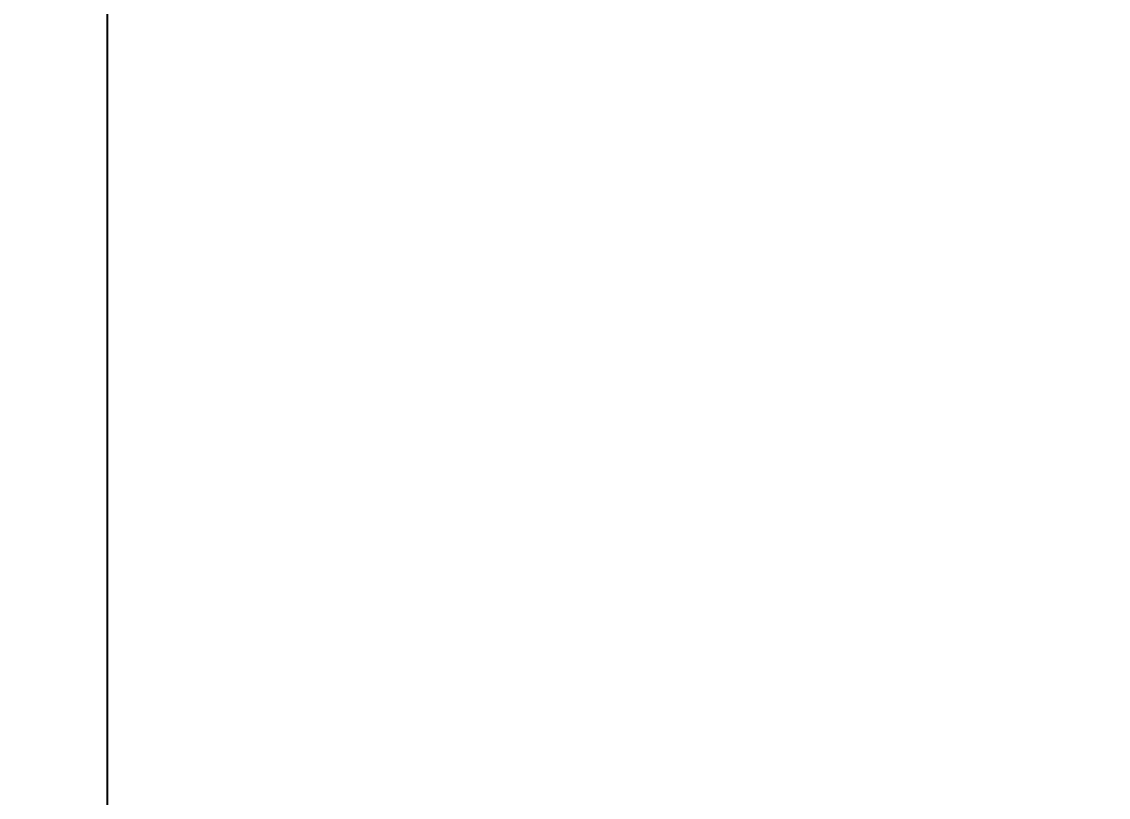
# Model space of a CAD drawing. Extents: x 15525 to 50715, y -3252 to 56414.
# Drawn here: x 39782.9 to 40026.6, y 45464.2 to 45638.1 of the extents above; entities that cross this region are included whole.
import ezdxf

# ---------------------------------------------------------------- set-up
doc = ezdxf.new("R2010")
doc.units = 0
doc.header["$MEASUREMENT"] = 0
for name, color, linetype in [('A-Wall__Brick', 7, 'CONTINUOUS'), ('RM$', 7, 'CONTINUOUS'), ('RM$TXT', 4, 'CONTINUOUS')]:
    doc.layers.add(name, color=color, linetype=linetype)
doc.styles.add('Arial', font='arial.ttf')

msp = doc.modelspace()

# ---------------------------------------------------------------- linework, layer by layer
at = {"layer": 'A-Wall__Brick'}
msp.add_line((39802.12, 44880.5), (39802.12, 45834.13), dxfattribs=at)
at = {"layer": 'RM$', "flags": 128}
msp.add_lwpolyline([(30712.62, 43685.12), (33110.62, 43685.12), (33110.62, 43323.12), (38282.12, 43323.62), (38282.12, 43313.62), (39802.12, 43313.62), (39802.12, 44780.5), (40263.02, 44780.5), (40263.02, 44870.5), (40263.02, 44880.5), (39802.12, 44880.5), (39802.12, 45834.13), (40150.02, 45834.13), (40150.02, 47477.12), (41658.62, 47472.12), (41658.62, 36560.79), (39806.62, 36560.79), (39806.62, 41501.12), (30703.62, 41501.12)], close=True, dxfattribs=at)

# ---------------------------------------------------------------- texts
at = {"layer": 'RM$TXT', "attachment_point": 8, "style": 'Arial'}
for s, insert, char_height in [('352B^M^JSERV/BUILD^M^JSERVBUI/RI^M^J1.52^M^J-^M^J-^M^J', (39763.32, 45022.72), 200), ('302A^M^JTEACHING^M^JTEACH/LABS^M^J6.23^M^J55-PVC (IND ENG)^M^J558-BIO INNOVATN HUB^M^J', (37900.88, 43086.74), 304.8)]:
    msp.add_mtext(s, dxfattribs=dict(at, insert=insert, char_height=char_height))

doc.saveas('drawing.dxf')
